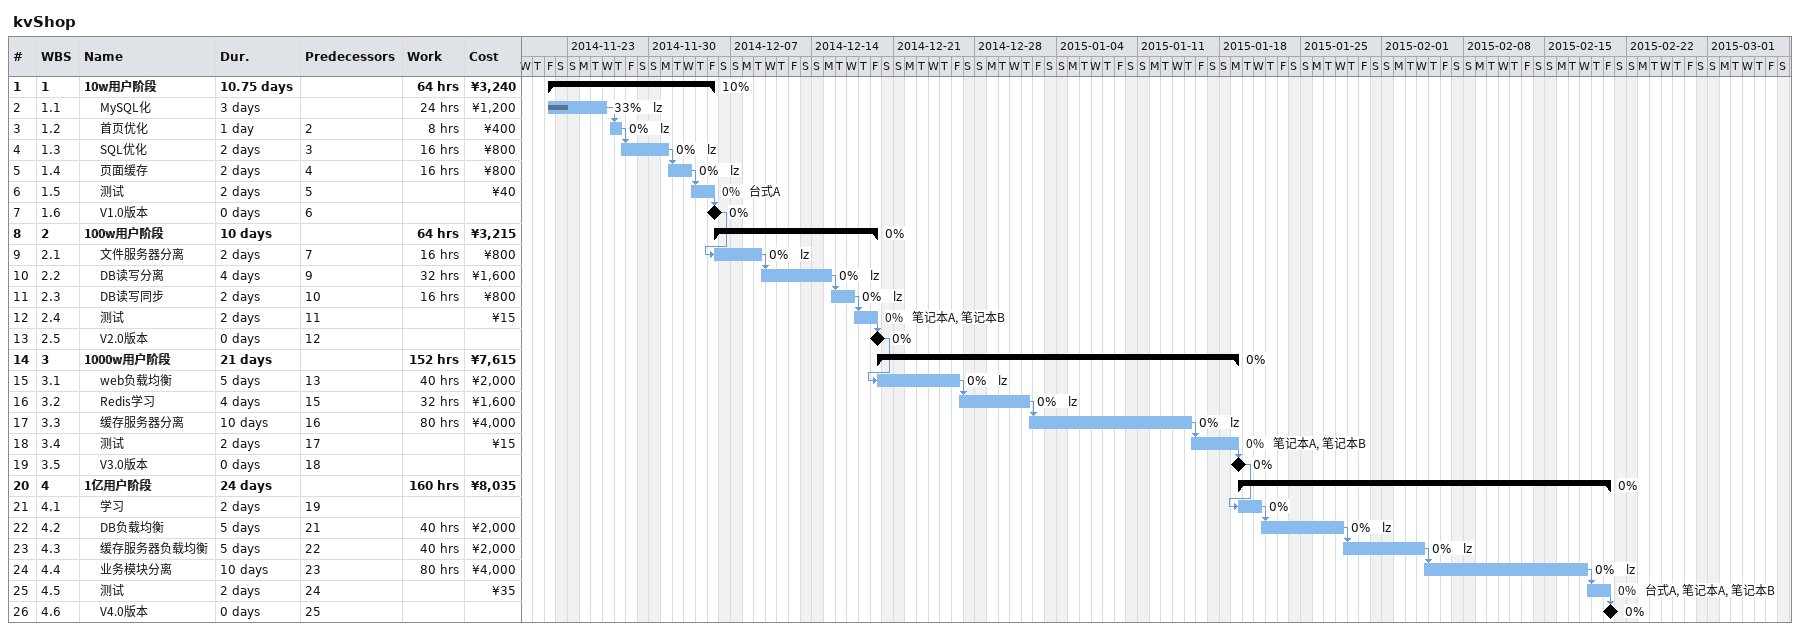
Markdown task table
kvShop

| ID | WBS | Task | Duration | Start | Finish | Predecessors | Resources | % complete | Work (h) | Cost (¥) |
|---|---|---|---|---|---|---|---|---|---|---|
| 1 | 1 | **10w用户阶段** | 10.75d | 2014-11-21 | 2014-12-05 |  |  | 10 | 64 | 3240 |
| 2 | 1.1 | MySQL化 | 3d | 2014-11-21 | 2014-11-26 |  | lz | 33 | 24 | 1200 |
| 3 | 1.2 | 首页优化 | 1d | 2014-11-26 | 2014-11-27 | 2 | lz | 0 | 8 | 400 |
| 4 | 1.3 | SQL优化 | 2d | 2014-11-27 | 2014-12-01 | 3 | lz | 0 | 16 | 800 |
| 5 | 1.4 | 页面缓存 | 2d | 2014-12-01 | 2014-12-03 | 4 | lz | 0 | 16 | 800 |
| 6 | 1.5 | 测试 | 2d | 2014-12-03 | 2014-12-05 | 5 | 台式A | 0 |  | 40 |
| 7 | 1.6 | V1.0版本 | 0d | 2014-12-05 | 2014-12-05 | 6 |  | 0 |  |  |
| 8 | 2 | **100w用户阶段** | 10d | 2014-12-05 | 2014-12-19 |  |  | 0 | 64 | 3215 |
| 9 | 2.1 | 文件服务器分离 | 2d | 2014-12-05 | 2014-12-09 | 7 | lz | 0 | 16 | 800 |
| 10 | 2.2 | DB读写分离 | 4d | 2014-12-09 | 2014-12-15 | 9 | lz | 0 | 32 | 1600 |
| 11 | 2.3 | DB读写同步 | 2d | 2014-12-15 | 2014-12-17 | 10 | lz | 0 | 16 | 800 |
| 12 | 2.4 | 测试 | 2d | 2014-12-17 | 2014-12-19 | 11 | 笔记本A, 笔记本B | 0 |  | 15 |
| 13 | 2.5 | V2.0版本 | 0d | 2014-12-19 | 2014-12-19 | 12 |  | 0 |  |  |
| 14 | 3 | **1000w用户阶段** | 21d | 2014-12-19 | 2015-01-19 |  |  | 0 | 152 | 7615 |
| 15 | 3.1 | web负载均衡 | 5d | 2014-12-19 | 2014-12-26 | 13 | lz | 0 | 40 | 2000 |
| 16 | 3.2 | Redis学习 | 4d | 2014-12-26 | 2015-01-01 | 15 | lz | 0 | 32 | 1600 |
| 17 | 3.3 | 缓存服务器分离 | 10d | 2015-01-01 | 2015-01-15 | 16 | lz | 0 | 80 | 4000 |
| 18 | 3.4 | 测试 | 2d | 2015-01-15 | 2015-01-19 | 17 | 笔记本A, 笔记本B | 0 |  | 15 |
| 19 | 3.5 | V3.0版本 | 0d | 2015-01-19 | 2015-01-19 | 18 |  | 0 |  |  |
| 20 | 4 | **1亿用户阶段** | 24d | 2015-01-19 | 2015-02-20 |  |  | 0 | 160 | 8035 |
| 21 | 4.1 | 学习 | 2d | 2015-01-19 | 2015-01-21 | 19 |  | 0 |  |  |
| 22 | 4.2 | DB负载均衡 | 5d | 2015-01-21 | 2015-01-28 | 21 | lz | 0 | 40 | 2000 |
| 23 | 4.3 | 缓存服务器负载均衡 | 5d | 2015-01-28 | 2015-02-04 | 22 | lz | 0 | 40 | 2000 |
| 24 | 4.4 | 业务模块分离 | 10d | 2015-02-04 | 2015-02-18 | 23 | lz | 0 | 80 | 4000 |
| 25 | 4.5 | 测试 | 2d | 2015-02-18 | 2015-02-20 | 24 | 台式A, 笔记本A, 笔记本B | 0 |  | 35 |
| 26 | 4.6 | V4.0版本 | 0d | 2015-02-20 | 2015-02-20 | 25 |  | 0 |  |  |
